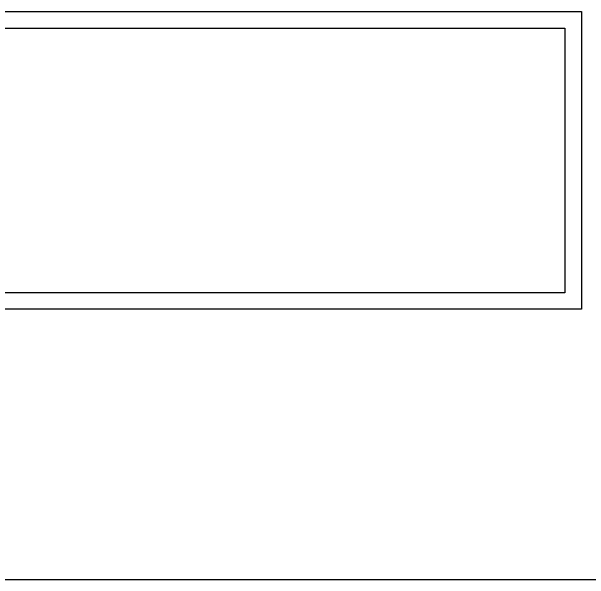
# Model space of a CAD drawing. Header units: metres. Extents: x -39 to 39, y -10 to 72.5.
# Drawn here: x 2.713 to 5.987, y 0 to 3.219 of the extents above; entities that cross this region are included whole.
import ezdxf

# ---------------------------------------------------------------- set-up
doc = ezdxf.new("R2010")
doc.units = ezdxf.units.M

msp = doc.modelspace()

# ---------------------------------------------------------------- linework, layer by layer
at = {"layer": 'MCD_Layer_0'}
for p, q in [((-5.9417, 3.2188), (5.9417, 3.2188)), ((5.9417, 3.2188), (5.9417, 1.5312)), ((-5.848, 3.125), (5.848, 3.125)), ((5.848, 3.125), (5.848, 1.625)), ((5.848, 1.625), (-5.848, 1.625)), ((5.9417, 1.5312), (-5.9417, 1.5312)), ((-30, 0), (30, 0))]:
    msp.add_line(p, q, dxfattribs=at)

doc.saveas('drawing.dxf')
